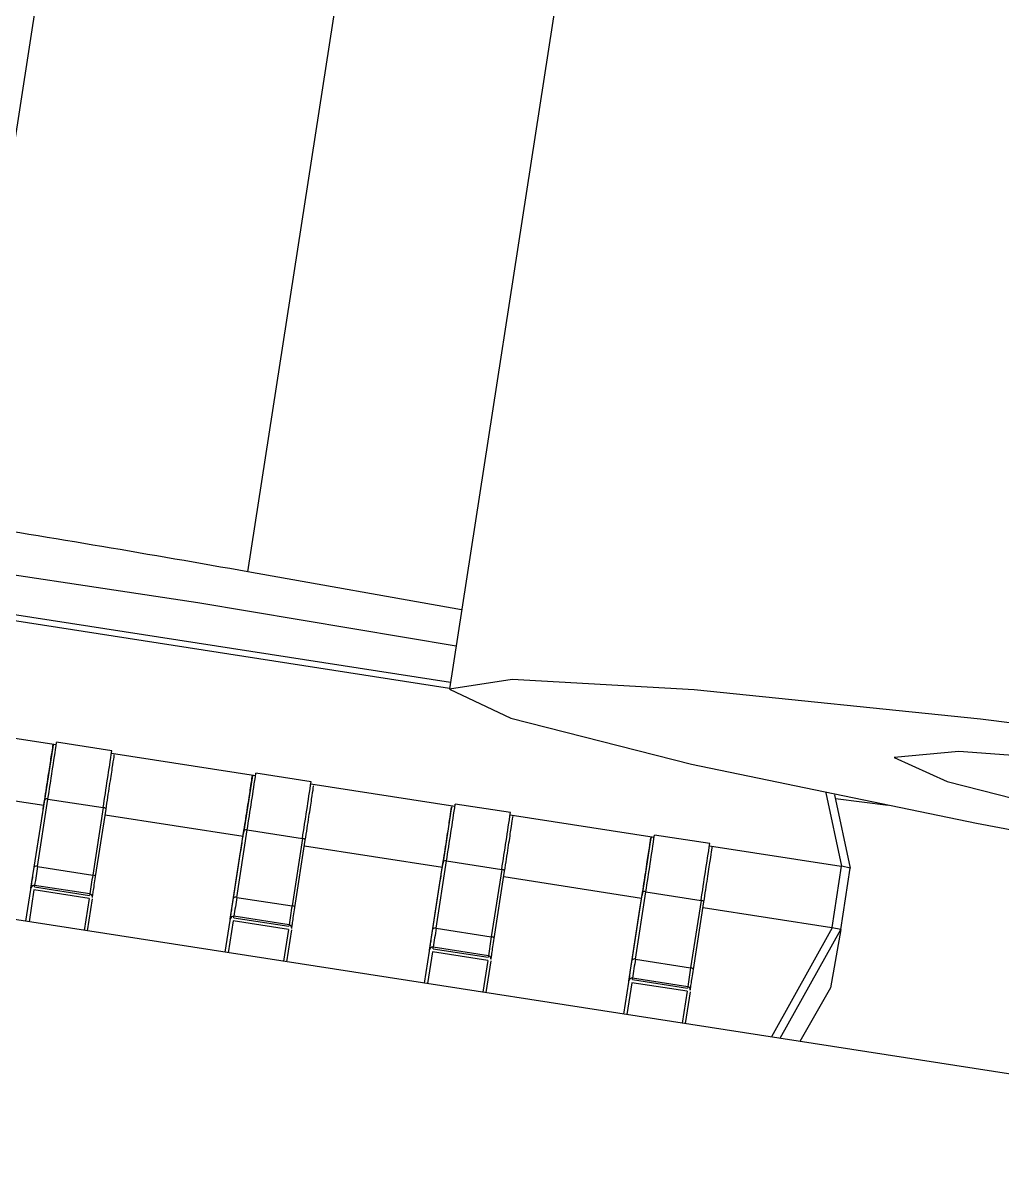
# Model space of a CAD drawing. Header units: millimetres. Extents: x 15 to 2378, y 5 to 1787.
# Drawn here: x 391.363 to 391.995, y 416.337 to 417.068 of the extents above; entities that cross this region are included whole.
import ezdxf

# ---------------------------------------------------------------- set-up
doc = ezdxf.new("R2010")
doc.units = ezdxf.units.MM

msp = doc.modelspace()

# ---------------------------------------------------------------- linework, layer by layer
at = {"color": 7, "linetype": 'Continuous', "lineweight": 25}
for p, q in [((391.79119, 417.62629), (391.63815, 416.63905)), ((391.31998, 416.74626), (391.44242, 417.53605)), ((391.50828, 416.71443), (391.63072, 417.50422)), ((390.95361, 416.74572), (391.63822, 416.63956)), ((391.63878, 416.64317), (390.95417, 416.74933)), ((391.64603, 416.68991), (391.50828, 416.71443)), ((393.22457, 416.20096), (390.40892, 416.63756)), ((391.29185, 416.6176), (391.38474, 416.6032)), ((391.42057, 416.59913), (391.38499, 416.60464)), ((391.38245, 416.60153), (391.37694, 416.56599)), ((391.38245, 416.60153), (391.3827, 416.60292)), ((391.3827, 416.60296), (391.38246, 416.60157)), ((391.42031, 416.59768), (391.5132, 416.58328)), ((391.51092, 416.58161), (391.50541, 416.54607)), ((391.51092, 416.58161), (391.51116, 416.583)), ((391.51117, 416.58304), (391.51093, 416.58165)), ((391.54903, 416.57921), (391.51346, 416.58472)), ((391.28778, 416.57779), (391.37668, 416.56401)), ((391.54878, 416.57776), (391.64167, 416.56336)), ((391.37056, 416.52417), (391.37727, 416.5676)), ((391.37265, 416.52462), (391.37937, 416.56805)), ((391.37719, 416.56738), (391.37694, 416.56599)), ((391.37937, 416.56805), (391.41494, 416.56254)), ((391.89106, 416.52472), (391.88094, 416.57195)), ((391.88645, 416.57081), (391.89657, 416.52361)), ((391.88695, 416.56849), (391.92101, 416.56408)), ((391.37694, 416.56599), (391.37692, 416.56581)), ((391.41494, 416.56254), (391.40823, 416.51911)), ((391.41008, 416.51804), (391.4168, 416.56148)), ((391.63938, 416.56169), (391.63387, 416.52615)), ((391.63938, 416.56169), (391.63963, 416.56308)), ((391.63963, 416.56312), (391.63939, 416.56173)), ((391.6775, 416.55929), (391.64192, 416.5648)), ((391.36841, 416.51055), (391.37513, 416.55398)), ((391.41624, 416.55788), (391.50514, 416.54409)), ((391.67724, 416.55784), (391.77013, 416.54344)), ((391.49902, 416.50425), (391.50574, 416.54768)), ((391.50112, 416.5047), (391.50783, 416.54813)), ((391.50565, 416.54746), (391.50541, 416.54607)), ((391.50783, 416.54813), (391.54341, 416.54262)), ((391.80596, 416.53937), (391.77039, 416.54488)), ((391.54341, 416.54262), (391.53669, 416.49919)), ((391.53855, 416.49812), (391.54527, 416.54156)), ((391.54471, 416.53796), (391.63361, 416.52417)), ((391.76785, 416.54177), (391.76234, 416.50623)), ((391.7681, 416.5432), (391.76785, 416.54181)), ((391.76785, 416.54177), (391.76809, 416.54316)), ((391.80571, 416.53792), (391.89069, 416.52475)), ((391.49688, 416.49063), (391.5036, 416.53406)), ((391.37265, 416.52462), (391.40823, 416.51911)), ((391.62749, 416.48433), (391.6342, 416.52776)), ((391.62958, 416.48478), (391.6363, 416.52821)), ((391.63412, 416.52754), (391.63387, 416.52615)), ((391.6363, 416.52821), (391.67187, 416.5227)), ((391.89069, 416.52475), (391.88457, 416.48526)), ((391.89045, 416.48408), (391.89657, 416.52357)), ((391.89069, 416.52475), (391.89106, 416.52472)), ((391.89657, 416.52361), (391.89106, 416.52472)), ((391.89657, 416.52357), (391.89657, 416.52361)), ((391.67187, 416.5227), (391.66516, 416.47927)), ((391.66701, 416.4782), (391.67373, 416.52164)), ((391.67317, 416.51804), (391.76207, 416.50425)), ((391.3652, 416.48928), (391.36838, 416.5098)), ((391.37035, 416.50945), (391.36718, 416.48897)), ((391.36838, 416.5098), (391.3685, 416.51076)), ((391.40593, 416.50393), (391.37035, 416.50945)), ((391.37066, 416.51147), (391.37078, 416.51243)), ((391.37066, 416.51147), (391.40624, 416.50596)), ((391.40635, 416.50692), (391.37078, 416.51243)), ((391.62534, 416.47071), (391.63206, 416.51414)), ((391.75805, 416.46486), (391.76476, 416.5083)), ((391.76476, 416.5083), (391.80034, 416.50278)), ((391.40593, 416.50393), (391.40275, 416.48346)), ((391.40791, 416.50368), (391.40473, 416.48315)), ((391.40635, 416.50692), (391.40624, 416.50596)), ((391.50112, 416.5047), (391.53669, 416.49919)), ((391.75595, 416.46441), (391.76267, 416.50784)), ((391.76234, 416.50623), (391.76232, 416.50605)), ((391.76258, 416.50762), (391.76234, 416.50623)), ((391.80034, 416.50278), (391.79362, 416.45935)), ((391.79548, 416.45828), (391.8022, 416.50172)), ((391.75381, 416.45079), (391.76053, 416.49422)), ((391.80164, 416.49812), (391.88457, 416.48526)), ((391.49366, 416.46936), (391.49685, 416.48988)), ((391.49882, 416.48953), (391.49564, 416.46905)), ((391.49685, 416.48988), (391.49696, 416.49084)), ((391.53439, 416.48401), (391.49882, 416.48953)), ((391.49913, 416.49155), (391.49924, 416.49251)), ((391.49913, 416.49155), (391.5347, 416.48604)), ((391.53482, 416.487), (391.49924, 416.49251)), ((391.53482, 416.487), (391.5347, 416.48604)), ((391.53439, 416.48401), (391.53122, 416.46354)), ((391.53637, 416.48376), (391.53319, 416.46323)), ((391.62958, 416.48478), (391.66516, 416.47927)), ((391.88493, 416.48517), (391.84575, 416.41477)), ((391.85139, 416.41389), (391.89044, 416.48406)), ((391.89045, 416.48408), (391.88382, 416.44646)), ((391.88457, 416.48526), (391.88493, 416.48517)), ((391.89044, 416.48406), (391.88493, 416.48517)), ((391.89044, 416.48406), (391.89045, 416.48408)), ((391.62759, 416.47163), (391.62771, 416.47259)), ((391.62759, 416.47163), (391.66317, 416.46612)), ((391.66328, 416.46708), (391.62771, 416.47259)), ((391.62213, 416.44944), (391.62531, 416.46996)), ((391.62728, 416.46961), (391.62411, 416.44913)), ((391.62531, 416.46996), (391.62542, 416.47092)), ((391.66286, 416.46409), (391.62728, 416.46961)), ((391.66328, 416.46708), (391.66317, 416.46612)), ((391.75805, 416.46486), (391.79362, 416.45935)), ((391.66286, 416.46409), (391.65968, 416.44362)), ((391.66484, 416.46384), (391.66166, 416.44331)), ((391.75059, 416.42952), (391.75378, 416.45004)), ((391.75575, 416.44969), (391.75257, 416.42921)), ((391.75378, 416.45004), (391.75389, 416.451)), ((391.79132, 416.44417), (391.75575, 416.44969)), ((391.75606, 416.45171), (391.75617, 416.45267)), ((391.75606, 416.45171), (391.79163, 416.4462)), ((391.79175, 416.44716), (391.75617, 416.45267)), ((391.79132, 416.44417), (391.78815, 416.4237)), ((391.7933, 416.44392), (391.79012, 416.42339)), ((391.79175, 416.44716), (391.79163, 416.4462)), ((391.8838, 416.44641), (391.86413, 416.41192)), ((391.88382, 416.44646), (391.8838, 416.44641))]:
    msp.add_line(p, q, dxfattribs=at)
at = {"color": 7, "linetype": 'Continuous', "lineweight": 25, "flags": 128}
for points in [[(391.6424, 416.6665), (391.47603, 416.69436), (391.28776, 416.72282), (391.11753, 416.74548), (390.98834, 416.75926), (390.91763, 416.76231), (390.91496, 416.75421), (390.94687, 416.74432)], [(393.03837, 416.46258), (392.76863, 416.5079), (392.48735, 416.55144), (392.21733, 416.58967), (391.98045, 416.61948), (391.7959, 416.63847), (391.67862, 416.6451), (391.63812, 416.63882), (391.67768, 416.62016), (391.7941, 416.59061), (391.97794, 416.55258), (392.02685, 416.54321)], [(392.91889, 416.46933), (392.69596, 416.50654), (392.46549, 416.54151), (392.25245, 416.57045), (392.07993, 416.59022), (391.96662, 416.59869), (391.9248, 416.59492), (391.95901, 416.57934), (392.02393, 416.56285)]]:
    msp.add_lwpolyline(points, dxfattribs=at)
at = {"color": 7, "linetype": 'Continuous', "lineweight": 25}
for centre, radius, start, end in [((389.45209, 405.12615), 11.76928, 79.938319, 80.868034), ((384.24017, 417.68329), 7.22578, 351.12138, 351.414448), ((383.45542, 417.80435), 8.05582, 351.132418, 351.395703), ((384.36863, 417.66337), 7.22578, 351.12138, 351.414448), ((383.58388, 417.78443), 8.05582, 351.132418, 351.395703), ((391.37866, 416.56626), 0.00193, 68.43534, 135.82119), ((391.41508, 416.56062), 0.00192, 26.41392, 94.0085), ((384.4971, 417.64345), 7.22578, 351.12138, 351.414448), ((383.71235, 417.76451), 8.05582, 351.132418, 351.395703), ((391.50712, 416.54634), 0.00193, 68.43534, 135.82119), ((384.62556, 417.62354), 7.22578, 351.12138, 351.414448), ((391.54354, 416.5407), 0.00192, 26.41392, 94.0085), ((383.84081, 417.74459), 8.05582, 351.132418, 351.395703), ((391.37194, 416.52283), 0.00193, 68.43534, 135.82119), ((394.37577, 416.0568), 3.03933, 171.14567, 171.37816), ((391.63559, 416.52642), 0.00193, 68.43534, 135.82119), ((394.41134, 416.05128), 3.03933, 171.14567, 171.37816), ((391.40836, 416.51719), 0.00192, 26.41392, 94.0085), ((391.67201, 416.52078), 0.00192, 26.41392, 94.0085), ((391.37047, 416.51046), 0.002, 81.17656, 171.17475), ((391.76405, 416.5065), 0.00193, 68.43534, 135.82119), ((391.40605, 416.50494), 0.002, 351.1938, 81.19561), ((391.50041, 416.50291), 0.00193, 68.43534, 135.82119), ((394.50423, 416.03688), 3.03933, 171.14567, 171.37816), ((391.80047, 416.50086), 0.00192, 26.41392, 94.0085), ((394.53981, 416.03136), 3.03933, 171.14567, 171.37816), ((391.53683, 416.49727), 0.00192, 26.41392, 94.0085), ((391.49894, 416.49054), 0.002, 81.17656, 171.17475), ((391.53451, 416.48502), 0.002, 351.1938, 81.19561), ((391.62887, 416.48299), 0.00193, 68.43534, 135.82119), ((394.6327, 416.01696), 3.03933, 171.14567, 171.37816), ((394.66827, 416.01144), 3.03933, 171.14567, 171.37816), ((391.66529, 416.47735), 0.00192, 26.41392, 94.0085), ((391.6274, 416.47062), 0.002, 81.17656, 171.17475), ((391.66298, 416.4651), 0.002, 351.1938, 81.19561), ((391.75734, 416.46307), 0.00193, 68.43534, 135.82119), ((394.76116, 415.99704), 3.03933, 171.14567, 171.37816), ((394.79673, 415.99152), 3.03933, 171.14567, 171.37816), ((391.79376, 416.45743), 0.00192, 26.41392, 94.0085), ((391.75587, 416.4507), 0.002, 81.17656, 171.17475), ((391.79144, 416.44518), 0.002, 351.1938, 81.19561)]:
    msp.add_arc(centre, radius, start, end, dxfattribs=at)
for points, knots in [([(391.37727, 416.5676), (391.37808, 416.5728), (391.37969, 416.58324), (391.38144, 416.59461), (391.38261, 416.60226), (391.38267, 416.6027), (391.3827, 416.60292)], [0, 0, 0, 0, 0.249194, 0.499924, 0.749202, 1, 1, 1, 1]), ([(391.4168, 416.56148), (391.41761, 416.56672), (391.41923, 416.57717), (391.42097, 416.58852), (391.42213, 416.59609), (391.4222, 416.59656), (391.42223, 416.59679)], [0, 0, 0, 0, 0.2507983, 0.500076, 0.7508064, 1, 1, 1, 1]), ([(391.50574, 416.54768), (391.50654, 416.55288), (391.50816, 416.56332), (391.50991, 416.57469), (391.51108, 416.58234), (391.51113, 416.58278), (391.51116, 416.583)], [0, 0, 0, 0, 0.249194, 0.499924, 0.749202, 1, 1, 1, 1]), ([(391.54527, 416.54156), (391.54608, 416.5468), (391.54769, 416.55725), (391.54944, 416.5686), (391.5506, 416.57617), (391.55066, 416.57664), (391.55069, 416.57687)], [0, 0, 0, 0, 0.2507983, 0.500076, 0.7508064, 1, 1, 1, 1]), ([(391.37513, 416.55398), (391.37544, 416.55598), (391.37605, 416.55995), (391.37672, 416.56425), (391.37715, 416.56711), (391.37718, 416.56729), (391.37719, 416.56738)], [0, 0, 0, 0, 0.251492, 0.500143, 0.751521, 1, 1, 1, 1]), ([(391.6342, 416.52776), (391.63501, 416.53297), (391.63662, 416.5434), (391.63837, 416.55477), (391.63954, 416.56242), (391.6396, 416.56286), (391.63963, 416.56308)], [0, 0, 0, 0, 0.2491936, 0.499924, 0.7492017, 1, 1, 1, 1]), ([(391.67373, 416.52164), (391.67454, 416.52688), (391.67616, 416.53733), (391.6779, 416.54868), (391.67906, 416.55625), (391.67912, 416.55672), (391.67916, 416.55695)], [0, 0, 0, 0, 0.250798, 0.500076, 0.750806, 1, 1, 1, 1]), ([(391.5036, 416.53406), (391.5039, 416.53606), (391.50452, 416.54003), (391.50518, 416.54433), (391.50562, 416.54719), (391.50564, 416.54737), (391.50565, 416.54746)], [0, 0, 0, 0, 0.251492, 0.500143, 0.751521, 1, 1, 1, 1]), ([(391.76267, 416.50784), (391.76347, 416.51305), (391.76508, 416.52348), (391.76684, 416.53485), (391.76801, 416.5425), (391.76806, 416.54294), (391.76809, 416.54316)], [0, 0, 0, 0, 0.2491936, 0.499924, 0.7492017, 1, 1, 1, 1]), ([(391.8022, 416.50172), (391.80301, 416.50696), (391.80462, 416.51741), (391.80637, 416.52876), (391.80753, 416.53633), (391.80759, 416.5368), (391.80762, 416.53703)], [0, 0, 0, 0, 0.250798, 0.500076, 0.750806, 1, 1, 1, 1]), ([(391.3685, 416.51076), (391.36853, 416.51098), (391.36859, 416.51143), (391.36904, 416.51436), (391.36969, 416.51854), (391.37027, 416.52229), (391.37056, 416.52417)], [0, 0, 0, 0, 0.2485, 0.499875, 0.748528, 1, 1, 1, 1]), ([(391.63206, 416.51414), (391.63237, 416.51614), (391.63298, 416.52011), (391.63364, 416.52441), (391.63408, 416.52727), (391.63411, 416.52745), (391.63412, 416.52754)], [0, 0, 0, 0, 0.251492, 0.500143, 0.751521, 1, 1, 1, 1]), ([(391.40802, 416.50463), (391.40805, 416.50485), (391.40812, 416.50528), (391.40857, 416.50826), (391.40922, 416.51245), (391.4098, 416.51619), (391.41008, 416.51804)], [0, 0, 0, 0, 0.251472, 0.500125, 0.7515, 1, 1, 1, 1]), ([(391.49696, 416.49084), (391.49699, 416.49107), (391.49706, 416.49151), (391.49751, 416.49444), (391.49815, 416.49862), (391.49873, 416.50237), (391.49902, 416.50425)], [0, 0, 0, 0, 0.2485, 0.499875, 0.748528, 1, 1, 1, 1]), ([(391.76053, 416.49422), (391.76083, 416.49622), (391.76145, 416.50019), (391.76211, 416.50449), (391.76255, 416.50735), (391.76257, 416.50753), (391.76258, 416.50762)], [0, 0, 0, 0, 0.251492, 0.500143, 0.751521, 1, 1, 1, 1]), ([(391.53649, 416.48472), (391.53652, 416.48493), (391.53658, 416.48536), (391.53704, 416.48834), (391.53768, 416.49253), (391.53826, 416.49627), (391.53855, 416.49812)], [0, 0, 0, 0, 0.251472, 0.500125, 0.7515, 1, 1, 1, 1]), ([(391.62542, 416.47092), (391.62546, 416.47115), (391.62552, 416.47159), (391.62597, 416.47452), (391.62662, 416.4787), (391.62719, 416.48245), (391.62749, 416.48433)], [0, 0, 0, 0, 0.2485, 0.499875, 0.748528, 1, 1, 1, 1]), ([(391.66495, 416.4648), (391.66498, 416.46501), (391.66505, 416.46544), (391.6655, 416.46842), (391.66615, 416.47261), (391.66673, 416.47635), (391.66701, 416.4782)], [0, 0, 0, 0, 0.251472, 0.500125, 0.7515, 1, 1, 1, 1]), ([(391.75389, 416.451), (391.75392, 416.45123), (391.75399, 416.45167), (391.75444, 416.4546), (391.75508, 416.45878), (391.75566, 416.46253), (391.75595, 416.46441)], [0, 0, 0, 0, 0.2485, 0.499875, 0.748528, 1, 1, 1, 1]), ([(391.79342, 416.44488), (391.79345, 416.44509), (391.79351, 416.44552), (391.79397, 416.4485), (391.79461, 416.45269), (391.79519, 416.45643), (391.79548, 416.45828)], [0, 0, 0, 0, 0.251472, 0.500125, 0.7515, 1, 1, 1, 1])]:
    msp.add_open_spline(points, degree=3, knots=knots, dxfattribs=at)

doc.saveas('drawing.dxf')
